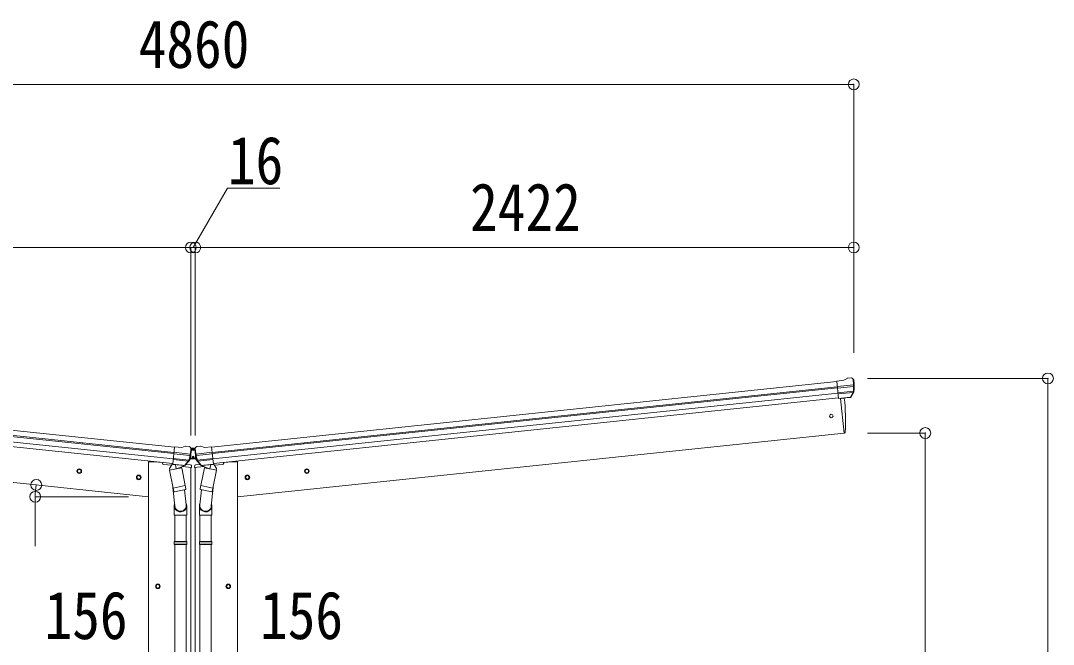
# Model space of a CAD drawing. Units: millimetres at full size, sheet at 1:40. Extents: x -11243 to 11243, y -7760 to 7760.
# Drawn here: x -4530 to -732, y -2494 to -199 of the extents above; entities that cross this region are included whole.
import ezdxf
from ezdxf.enums import TextEntityAlignment as Align

# ---------------------------------------------------------------- set-up
doc = ezdxf.new("R2010")
doc.units = ezdxf.units.MM
doc.header["$LTSCALE"] = 40
doc.header["$PDMODE"] = 32
doc.header["$PDSIZE"] = 40
for name, color, linetype, lineweight in [('0-3_ELV2', 4, 'Continuous', 9), ('0-6_OTH_LINE', 6, 'Continuous', 9), ('0-9_OUTLINE', 7, 'Continuous', 9)]:
    doc.layers.add(name, color=color, linetype=linetype, lineweight=lineweight)
doc.styles.add('ＭＳ ゴシック', font='')
doc.styles.get('ＭＳ ゴシック').set_extended_font_data('MS Gothic')

msp = doc.modelspace()

# ---------------------------------------------------------------- linework, layer by layer
at = {"layer": '0-3_ELV2'}
for p, q in [((-1502.29, -1522.59), (-1490.69, -1515.62)), ((-1489.46, -1515.21), (-1475.97, -1513.79)), ((-1472.31, -1514.88), (-1472.31, -1514.88)), ((-1472.31, -1514.88), (-1467.13, -1519.07)), ((-3966.75, -1792.07), (-6265.67, -1550.44)), ((-3966.31, -1787.89), (-6265.23, -1546.26)), ((-3964.33, -1769), (-6263.25, -1527.37)), ((-3827.52, -1769), (-1528.6, -1527.37)), ((-3825.54, -1787.89), (-1526.62, -1546.26)), ((-3825.1, -1792.07), (-1526.18, -1550.44)), ((-1502.29, -1522.59), (-1528.81, -1525.38)), ((-1522.03, -1589.93), (-1528.81, -1525.38)), ((-1526.65, -1545.91), (-1466.91, -1539.63)), ((-1466.44, -1545.5), (-1526.04, -1551.76)), ((-1465.74, -1522.77), (-1466.05, -1520.92)), ((-6269.52, -1587.04), (-3970.6, -1828.67)), ((-3968.84, -1811.93), (-6267.76, -1570.3)), ((-3823.01, -1811.93), (-1524.09, -1570.3)), ((-1522.33, -1587.04), (-3821.25, -1828.67)), ((-1467.27, -1562.25), (-1524.31, -1568.25)), ((-1468.66, -1566.91), (-1523.84, -1572.71)), ((-1478.67, -1585.15), (-1522.05, -1589.71)), ((-1522.03, -1589.93), (-1512.08, -1588.89)), ((-1515.14, -1589.21), (-1501.76, -1716.6)), ((-1512.08, -1588.89), (-1511.81, -1588.95)), ((-1511.81, -1588.95), (-1486.48, -1586.29)), ((-1486.48, -1586.29), (-1486.22, -1586.17)), ((-1486.22, -1586.17), (-1478.53, -1585.36)), ((-1477.22, -1583.49), (-1467.77, -1565.19)), ((-1476.17, -1583.92), (-1466.05, -1565.66)), ((-6290.09, -1716.6), (-4059.42, -1951.05)), ((-1501.76, -1716.6), (-3732.42, -1951.05)), ((-1501.76, -1716.6), (-1499.7, -1716.31)), ((-3970.91, -1831.61), (-3964.12, -1767.06)), ((-3937.6, -1769.85), (-3964.12, -1767.06)), ((-3937.6, -1769.85), (-3924.81, -1765.44)), ((-3923.52, -1765.29), (-3910.03, -1766.71)), ((-3906.67, -1768.54), (-3906.67, -1768.53)), ((-3906.67, -1768.54), (-3902.48, -1773.72)), ((-3903.2, -1772.82), (-3903.17, -1772.58)), ((-3903.17, -1772.58), (-3888.67, -1772.58)), ((-3901.89, -1777.62), (-3901.81, -1775.75)), ((-3894.66, -1777.3), (-3893.82, -1777.3)), ((-3889.96, -1777.62), (-3890.04, -1775.75)), ((-3885.18, -1768.54), (-3889.37, -1773.72)), ((-3888.65, -1772.82), (-3888.67, -1772.58)), ((-3885.18, -1768.54), (-3885.18, -1768.53)), ((-3868.33, -1765.29), (-3881.82, -1766.71)), ((-3854.25, -1769.85), (-3867.04, -1765.44)), ((-3854.25, -1769.85), (-3827.73, -1767.06)), ((-3820.94, -1831.61), (-3827.73, -1767.06)), ((-3913.92, -1820.19), (-3969.1, -1814.39)), ((-3911.6, -1815.92), (-3968.63, -1809.93)), ((-3907.29, -1799.71), (-3966.9, -1793.44)), ((-3966.28, -1787.59), (-3906.54, -1793.87)), ((-3925.74, -1834.63), (-3912.7, -1818.69)), ((-3924.8, -1835.26), (-3911.11, -1819.51)), ((-3910.14, -1817.27), (-3904.76, -1811.08)), ((-3909.06, -1813.75), (-3905.89, -1810.1)), ((-3904.76, -1809.58), (-3903, -1809.58)), ((-3887.46, -1811.08), (-3904.76, -1811.08)), ((-3904.42, -1794.7), (-3904.42, -1807.12)), ((-3902.71, -1810.08), (-3904.42, -1807.12)), ((-3902.71, -1810.08), (-3889.14, -1810.08)), ((-3894.66, -1806), (-3893.82, -1806)), ((-3889.14, -1810.08), (-3887.42, -1807.12)), ((-3888.85, -1809.58), (-3887.46, -1809.58)), ((-3881.5, -1817.94), (-3887.46, -1811.08)), ((-3887.42, -1794.7), (-3887.42, -1807.12)), ((-3882.6, -1814.39), (-3886.33, -1810.1)), ((-3825.57, -1787.59), (-3885.31, -1793.87)), ((-3884.56, -1799.71), (-3824.95, -1793.44)), ((-3867.05, -1835.26), (-3880.74, -1819.51)), ((-3880.25, -1815.92), (-3823.22, -1809.93)), ((-3866.11, -1834.63), (-3879.15, -1818.69)), ((-3877.93, -1820.19), (-3822.75, -1814.39)), ((-4320.51, -1852.47), (-4313.65, -1849.42)), ((-4313.65, -1849.42), (-4307.58, -1853.83)), ((-4307.58, -1853.83), (-4308.36, -1861.29)), ((-4009.15, -1824.67), (-4008.73, -1827.9)), ((-3975.03, -1835.29), (-4004.29, -1832.22)), ((-3970.91, -1831.61), (-3960.96, -1832.66)), ((-3927.51, -1835.94), (-3970.88, -1831.38)), ((-3960.96, -1832.66), (-3960.71, -1832.77)), ((-3960.71, -1832.77), (-3935.38, -1835.44)), ((-3935.38, -1835.44), (-3935.11, -1835.37)), ((-3935.11, -1835.37), (-3927.41, -1836.18)), ((-3901.28, -1843.04), (-3935.01, -1839.5)), ((-3921.69, -1831.85), (-3904.84, -1833.62)), ((-3903.92, -4701.05), (-3903.92, -1842.71)), ((-3902.18, -1836.21), (-3901.28, -1843.04)), ((-3889.67, -1836.21), (-3890.57, -1843.04)), ((-3890.57, -1843.04), (-3856.84, -1839.5)), ((-3887.92, -4701.05), (-3887.92, -1842.71)), ((-3870.16, -1831.85), (-3887.01, -1833.62)), ((-3856.74, -1835.37), (-3864.44, -1836.18)), ((-3864.34, -1835.94), (-3820.96, -1831.38)), ((-3856.47, -1835.44), (-3856.74, -1835.37)), ((-3831.14, -1832.77), (-3856.47, -1835.44)), ((-3830.89, -1832.66), (-3831.14, -1832.77)), ((-3820.94, -1831.61), (-3830.89, -1832.66)), ((-3816.82, -1835.29), (-3787.56, -1832.22)), ((-3782.7, -1824.67), (-3783.12, -1827.9)), ((-3478.2, -1849.42), (-3484.27, -1853.83)), ((-3484.27, -1853.83), (-3483.49, -1861.29)), ((-3471.34, -1852.47), (-3478.2, -1849.42)), ((-4308.36, -1861.29), (-4315.22, -1864.34)), ((-4101.71, -1875.46), (-4094.86, -1872.41)), ((-4089.57, -1884.29), (-4096.43, -1887.34)), ((-4094.86, -1872.41), (-4088.78, -1876.82)), ((-4088.78, -1876.82), (-4089.57, -1884.29)), ((-3696.99, -1872.41), (-3703.07, -1876.82)), ((-3703.07, -1876.82), (-3702.28, -1884.29)), ((-3702.28, -1884.29), (-3695.42, -1887.34)), ((-3690.14, -1875.46), (-3696.99, -1872.41)), ((-3483.49, -1861.29), (-3476.63, -1864.34)), ((-4031.92, -2276.85), (-4025.42, -2273.1)), ((-4025.42, -2273.1), (-4018.92, -2276.85)), ((-4018.92, -2276.85), (-4018.92, -2284.36)), ((-3766.42, -2273.1), (-3772.92, -2276.85)), ((-3772.92, -2276.85), (-3772.92, -2284.36)), ((-3759.92, -2276.85), (-3766.42, -2273.1)), ((-4018.92, -2284.36), (-4025.42, -2288.11)), ((-3772.92, -2284.36), (-3766.42, -2288.11))]:
    msp.add_line(p, q, dxfattribs=at)
for points in [[(-3897.18, -1776.46), (-3898.02, -1776.46), (-3898.02, -1777.3), (-3897.18, -1777.3)], [(-3895.5, -1775.62), (-3895.5, -1774.78), (-3896.34, -1774.78), (-3896.34, -1775.62)], [(-3896.34, -1778.14), (-3896.34, -1778.98), (-3895.5, -1778.98), (-3895.5, -1778.14)], [(-3893.82, -1777.3), (-3893.82, -1776.46), (-3894.66, -1776.46)], [(-4059.42, -4701.05), (-4059.42, -1822.05), (-4039.42, -1822.05), (-4008.57, -1825.29)], [(-3897.18, -1805.16), (-3898.02, -1805.16), (-3898.02, -1806), (-3897.18, -1806)], [(-3895.5, -1804.32), (-3895.5, -1803.48), (-3896.34, -1803.48), (-3896.34, -1804.32)], [(-3896.34, -1806.84), (-3896.34, -1807.68), (-3895.5, -1807.68), (-3895.5, -1806.84)], [(-3893.82, -1806), (-3893.82, -1805.16), (-3894.66, -1805.16)], [(-3732.42, -4701.05), (-3732.42, -1822.05), (-3752.42, -1822.05), (-3783.28, -1825.29)], [(-4315.22, -1864.34), (-4321.29, -1859.93), (-4320.51, -1852.47)], [(-3476.63, -1864.34), (-3470.56, -1859.93), (-3471.34, -1852.47)], [(-4096.43, -1887.34), (-4102.5, -1882.93), (-4101.71, -1875.46)], [(-3695.42, -1887.34), (-3689.35, -1882.93), (-3690.14, -1875.46)], [(-4025.42, -2288.11), (-4031.92, -2284.36), (-4031.92, -2276.85)], [(-3766.42, -2288.11), (-3759.92, -2284.36), (-3759.92, -2276.85)]]:
    msp.add_lwpolyline(points, dxfattribs=at)
for centre, radius in [((-1548.55, -1654.05), 6.5), ((-3895.92, -1776.88), 3.5), ((-3895.92, -1805.58), 3.5), ((-4314.44, -1856.88), 8.5), ((-4314.44, -1856.88), 7.7), ((-4314.44, -1856.88), 6.5), ((-3477.41, -1856.88), 8.5), ((-3477.41, -1856.88), 7.7), ((-3477.41, -1856.88), 6.5), ((-4095.64, -1879.88), 8.5), ((-4095.64, -1879.88), 7.7), ((-4095.64, -1879.88), 6.5), ((-3696.21, -1879.88), 8.5), ((-3696.21, -1879.88), 7.7), ((-3696.21, -1879.88), 6.5), ((-4025.42, -2280.6), 8.5), ((-4025.42, -2280.6), 7.7), ((-4025.42, -2280.6), 6.5), ((-3766.42, -2280.6), 8.5), ((-3766.42, -2280.6), 7.7), ((-3766.42, -2280.6), 6.5)]:
    msp.add_circle(centre, radius, dxfattribs=at)
for centre, radius, start, end in [((-1489.15, -1518.19), 3, 96.02369, 120.97631), ((-1475.45, -1518.77), 5, 51.04426, 95.95574), ((-1659.3, -1544.42), 192.44, 1.4271, 6.57578), ((-1666.63, -1543.88), 200.2, 354.20009, 359.53883), ((-1421.65, -1537.52), 45.32, 182.67122, 185.64518), ((-1466.25, -1546.83), 1.35, 95.1605, 97.91927), ((-1463.65, -1545.28), 2.74, 179.02151, 184.43412), ((-1666.63, -1543.88), 202, 354.13916, 6), ((-2397.35, -1676.38), 900.99, 357.6414, 5.6433), ((-1478.79, -1582.47), 2.99, 285.2717, 331.00739), ((-1470.44, -1563.81), 3, 332.69111, 354.20009), ((-1468.68, -1564.2), 3, 331, 354.13916), ((-1500.12, -1713.34), 3, 278, 357.63919), ((-3923.83, -1768.28), 3, 84.02369, 108.97631), ((-4102.78, -1756.51), 202, 342.13916, 354), ((-3910.56, -1771.68), 5, 39.04426, 83.95574), ((-4095.71, -1758.56), 192.44, 349.4271, 354.57578), ((-3897.18, -1775.62), 0.84, 270, 0), ((-3897.18, -1778.14), 0.84, 0, 90), ((-3894.66, -1775.62), 0.84, 180, 270), ((-3894.66, -1778.14), 0.84, 90, 180), ((-3689.07, -1756.51), 202, 186, 197.86084), ((-3696.14, -1758.56), 192.44, 185.42422, 190.5729), ((-3881.29, -1771.68), 5, 96.04426, 140.95574), ((-3868.02, -1768.28), 3, 71.02369, 95.97631), ((-3915.02, -1816.79), 3, 320.69111, 342.20009), ((-4102.78, -1756.51), 200.2, 342.20009, 347.53883), ((-3913.37, -1817.54), 3, 319, 342.13916), ((-3907.39, -1801.05), 1.35, 83.1605, 85.91927), ((-3904.52, -1800.07), 2.74, 167.02151, 172.43412), ((-3861.82, -1801.21), 45.32, 170.67122, 173.64518), ((-3904.76, -1811.08), 1.5, 90, 139), ((-3897.18, -1804.32), 0.84, 270, 0), ((-3897.18, -1806.84), 0.84, 0, 90), ((-3894.66, -1804.32), 0.84, 180, 270), ((-3894.66, -1806.84), 0.84, 90, 180), ((-3887.46, -1811.08), 1.5, 41, 90), ((-3930.03, -1801.21), 45.32, 6.35482, 9.32878), ((-3887.33, -1800.07), 2.74, 7.56588, 12.97849), ((-3884.46, -1801.05), 1.35, 94.08073, 96.8395), ((-3689.07, -1756.51), 200.2, 192.46117, 197.79991), ((-3878.48, -1817.54), 3, 197.86084, 221), ((-3876.83, -1816.79), 3, 197.79991, 219.30889), ((-4003.77, -1827.24), 5, 187.5, 264), ((-3927.06, -1833.3), 2.99, 273.2717, 319.00739), ((-3905.15, -1836.6), 3, 7.5, 84), ((-3886.7, -1836.6), 3, 96, 172.5), ((-3864.79, -1833.3), 2.99, 220.99261, 266.7283), ((-3788.08, -1827.24), 5, 276, 352.5)]:
    msp.add_arc(centre, radius, start, end, dxfattribs=at)
for centre, major_axis, ratio, start_param, end_param in [((-1468, -1522.37), (-0.87, 5.91), 0.020485, 0.671432, 1.5691306), ((-1473.4, -1517.86), (5.88, -1.31), 0.24881, 0.460585, 0.4641038), ((-1469.02, -1521.4), (-2.34, 1.9), 0.995767, 3.9859716, 4.712389), ((-1664.33, -1565.83), (-20.92, 199.05), 0.994373, 4.7113789, 4.7277536), ((-1478.99, -1582.17), (-0.11, 3), 0.642905, 3.2459383, 4.203928), ((-1478.85, -1582.37), (1.66, -2.51), 0.997631, 5.8041905, 5.8929484), ((-1478.92, -1582.26), (3.53, -2.11), 0.650902, 5.2561448, 5.3289554), ((-1476.55, -1581.91), (1.08, 3.13), 0.040856, 2.1135035, 2.1416249), ((-4104.59, -1778.45), (20.92, 199.05), 0.994373, 1.5554317, 1.5718064), ((-3904.02, -1776.76), (0.38, 5.97), 0.020485, 0.671432, 1.5691306), ((-3908.35, -1771.22), (5.48, -2.51), 0.24881, 0.460585, 0.4641038), ((-3904.81, -1775.6), (-1.9, 2.34), 0.995767, 3.9859716, 4.712389), ((-3887.04, -1775.6), (1.9, 2.34), 0.995767, 1.5707963, 2.2972137), ((-3883.5, -1771.22), (-5.48, -2.51), 0.24881, 5.8190815, 5.8226003), ((-3887.83, -1776.76), (-0.38, 5.97), 0.020485, 4.7140547, 5.6117533), ((-3687.26, -1778.45), (-20.92, 199.05), 0.994373, 4.7113789, 4.7277536), ((-4105.09, -1778.45), (20.92, 199.05), 0.994373, 4.7113789, 4.7277536), ((-3686.76, -1778.45), (-20.92, 199.05), 0.994373, 1.5554317, 1.5718064), ((-3927.2, -1832.97), (0.51, 2.96), 0.642905, 3.2459383, 4.203928), ((-3927.11, -1833.19), (1.1, -2.8), 0.997631, 5.8041905, 5.8929484), ((-3927.15, -1833.07), (3.02, -2.79), 0.650902, 5.2561448, 5.3289554), ((-3924.76, -1833.22), (1.71, 2.84), 0.040856, 2.1135035, 2.1416249), ((-3867.09, -1833.22), (-1.71, 2.84), 0.040856, 4.1415604, 4.1696818), ((-3864.65, -1832.97), (-0.51, 2.96), 0.642905, 2.0792573, 3.037247), ((-3864.7, -1833.07), (-3.02, -2.79), 0.650902, 0.9542299, 1.0270405), ((-3864.74, -1833.19), (-1.1, -2.8), 0.997631, 0.3902369, 0.4789948)]:
    msp.add_ellipse(centre, major_axis=major_axis, ratio=ratio, start_param=start_param, end_param=end_param, dxfattribs=at)
at = {"layer": '0-6_OTH_LINE'}
for p, q in [((-1465.91, -434), (-6325.94, -434)), ((-1465.91, -434), (-1465.91, -1421.18)), ((-3903.92, -1034), (-6325.94, -1034)), ((-3903.92, -1034), (-3887.84, -1034)), ((-3903.92, -1034), (-3903.92, -1725.07)), ((-3887.92, -1034), (-3887.92, -1725.07)), ((-3887.92, -1034), (-1465.91, -1034)), ((-752.02, -1515.77), (-1415.88, -1515.77)), ((-752.02, -1515.77), (-752.02, -4151.05)), ((-1203.02, -1716.6), (-1415.88, -1716.6)), ((-1203.02, -1716.6), (-1203.02, -4151.05))]:
    msp.add_line(p, q, dxfattribs=at)
at = {"layer": '0-6_OTH_LINE', "lineweight": 18}
for q in [(-4476.38, -2132.61), (-4133.79, -1951.1)]:
    msp.add_line((-4476.38, -1951.1), q, dxfattribs=at)
at = {"layer": '0-6_OTH_LINE'}
msp.add_lwpolyline([(-3895.88, -1034), (-3769.51, -815.1), (-3576.35, -815.1)], dxfattribs=at)
msp.add_arc((-4238.59, -1951.1), 237.79, 169.47013, 180, dxfattribs=at)
for p in [(-1465.91, -434), (-3903.92, -1034), (-3887.92, -1034), (-1465.91, -1034), (-752.02, -1515.77), (-1203.02, -1716.6), (-4472.38, -1907.65), (-4476.38, -1951.1)]:
    msp.add_point(p, dxfattribs=at)
at = {"layer": '0-9_OUTLINE'}
for p, q in [((-3982.62, -1853.68), (-3937.74, -1844.55)), ((-3969.26, -1919.33), (-3982.62, -1853.68)), ((-3971.17, -1830.22), (-3982.37, -1847.14)), ((-3982.37, -1847.14), (-3981.1, -1853.37)), ((-3970.24, -1830.03), (-3971.17, -1830.22)), ((-3927.76, -1836.19), (-3968.43, -1831.91)), ((-3960.72, -1833.11), (-3957.8, -1847.46)), ((-3931.58, -1838.34), (-3956.33, -1848.1)), ((-3939.92, -1841.63), (-3939.26, -1844.86)), ((-3937.74, -1844.55), (-3924.38, -1910.2)), ((-3931.12, -1836.49), (-3930.97, -1837.21)), ((-3854.11, -1844.55), (-3867.47, -1910.2)), ((-3864.09, -1836.19), (-3823.42, -1831.91)), ((-3860.73, -1836.49), (-3860.88, -1837.21)), ((-3860.27, -1838.34), (-3835.52, -1848.1)), ((-3809.23, -1853.68), (-3854.11, -1844.55)), ((-3851.93, -1841.63), (-3852.59, -1844.86)), ((-3831.13, -1833.11), (-3834.04, -1847.46)), ((-3822.59, -1919.33), (-3809.23, -1853.68)), ((-3821.61, -1830.03), (-3820.68, -1830.22)), ((-3820.68, -1830.22), (-3809.48, -1847.14)), ((-3809.48, -1847.14), (-3810.75, -1853.37)), ((-3969.7, -1917.2), (-3963.05, -1984.94)), ((-3969.26, -1919.33), (-3924.38, -1910.2)), ((-3969.25, -1919.33), (-3966.71, -1931.8)), ((-3923.45, -1924.81), (-3964.41, -1933.14)), ((-3926.79, -1925.49), (-3921.23, -1981.21)), ((-3921.9, -1922.45), (-3924.4, -1910.21)), ((-3922.12, -1923.85), (-3922.12, -1923.85)), ((-3865.06, -1925.49), (-3870.62, -1981.21)), ((-3869.95, -1922.45), (-3867.45, -1910.21)), ((-3869.73, -1923.85), (-3869.73, -1923.85)), ((-3868.4, -1924.81), (-3827.44, -1933.14)), ((-3822.59, -1919.33), (-3867.47, -1910.2)), ((-3822.15, -1917.2), (-3828.8, -1984.94)), ((-3822.6, -1919.33), (-3825.14, -1931.8)), ((-3965.08, -1983.72), (-3965.08, -2018.37)), ((-3919.08, -2018.37), (-3919.08, -1984.02)), ((-3872.77, -2018.37), (-3872.77, -1984.02)), ((-3826.77, -1983.72), (-3826.77, -2018.37)), ((-3965.08, -2018.37), (-3919.08, -2018.37)), ((-3963.08, -2018.37), (-3963.08, -2115.12)), ((-3921.08, -2018.37), (-3921.08, -2115.12)), ((-3826.77, -2018.37), (-3872.77, -2018.37)), ((-3870.77, -2018.37), (-3870.77, -2115.12)), ((-3828.77, -2018.37), (-3828.77, -2115.12)), ((-3965.08, -2117.12), (-3964.08, -2115.12)), ((-3965.08, -2117.12), (-3919.08, -2117.12)), ((-3965.08, -2117.12), (-3965.08, -2125.12)), ((-3965.08, -2125.12), (-3919.08, -2125.12)), ((-3965.08, -2125.12), (-3964.08, -2127.12)), ((-3964.08, -2115.12), (-3920.08, -2115.12)), ((-3919.08, -2117.12), (-3920.08, -2115.12)), ((-3872.77, -2117.12), (-3871.77, -2115.12)), ((-3826.77, -2117.12), (-3872.77, -2117.12)), ((-3826.77, -2125.12), (-3872.77, -2125.12)), ((-3827.77, -2115.12), (-3871.77, -2115.12)), ((-3826.77, -2117.12), (-3827.77, -2115.12)), ((-3826.77, -2125.12), (-3827.77, -2127.12)), ((-3826.77, -2117.12), (-3826.77, -2125.12)), ((-3964.08, -2127.12), (-3920.08, -2127.12)), ((-3963.08, -2127.12), (-3963.08, -3143.81)), ((-3921.08, -2127.12), (-3921.08, -3143.81)), ((-3827.77, -2127.12), (-3871.77, -2127.12)), ((-3870.77, -2127.12), (-3870.77, -3143.81)), ((-3828.77, -2127.12), (-3828.77, -3143.81))]:
    msp.add_line(p, q, dxfattribs=at)
for points in [[(-3919.08, -2117.12), (-3919.08, -2125.12), (-3920.08, -2127.12)], [(-3872.77, -2117.12), (-3872.77, -2125.12), (-3871.77, -2127.12)]]:
    msp.add_lwpolyline(points, dxfattribs=at)
for centre, radius, start, end in [((-3968.37, -1831.41), 0.5, 228.73754, 264), ((-3961.31, -1833.27), 0.604, 15.29405, 86.90158), ((-3956.81, -1847.18), 1.03, 195.53431, 297.46103), ((-3931.95, -1837.41), 1, 291.5, 11.5), ((-3930.63, -1836.39), 0.5, 84, 191.5), ((-3927.71, -1835.69), 0.5, 264, 299.26246), ((-3864.14, -1835.69), 0.5, 240.73754, 276), ((-3861.22, -1836.39), 0.5, 348.5, 96), ((-3859.9, -1837.41), 1, 168.5, 248.5), ((-3835.04, -1847.18), 1.03, 242.53897, 344.46569), ((-3830.54, -1833.27), 0.604, 93.09842, 164.70595), ((-3823.48, -1831.41), 0.5, 276, 311.26246), ((-3964.81, -1931.18), 2, 198.03157, 281.5), ((-3923.85, -1922.85), 2, 281.5, 330.09038), ((-3923.81, -1922.88), 1.95, 330.02234, 12.45983), ((-3868.04, -1922.88), 1.95, 167.54017, 209.97766), ((-3868, -1922.85), 2, 209.90962, 258.5), ((-3827.04, -1931.18), 2, 258.5, 341.96843), ((-3949.08, -1984.02), 30, 0, 2.54858), ((-3842.77, -1984.02), 30, 177.45142, 180)]:
    msp.add_arc(centre, radius, start, end, dxfattribs=at)
for centre, major_axis, start_param, end_param in [((-3942.08, -1983.72), (-23, 0), 5.9588909, 9.9444346), ((-3849.77, -1983.72), (23, 0), 2.621936, 6.6074797), ((-3942.08, -1983.72), (-21, 0), 0.0583862, 3.2616355), ((-3849.77, -1983.72), (21, 0), 3.0215498, 6.2247991)]:
    msp.add_ellipse(centre, major_axis=major_axis, ratio=0.996195, start_param=start_param, end_param=end_param, dxfattribs=at)

# ---------------------------------------------------------------- texts
at = {"layer": '0-6_OTH_LINE', "color": 7, "style": 'ＭＳ ゴシック', "width": 0.85}
for s, p in [('4860', (-4095.92, -426)), ('16', (-3767.84, -854.02)), ('2422', (-2876.92, -1026)), ('156', (-4442.1, -2527.52)), ('156', (-3649.75, -2527.52))]:
    msp.add_text(s, height=176, dxfattribs=at).set_placement(p, align=Align.BOTTOM_LEFT)

doc.saveas('drawing.dxf')
